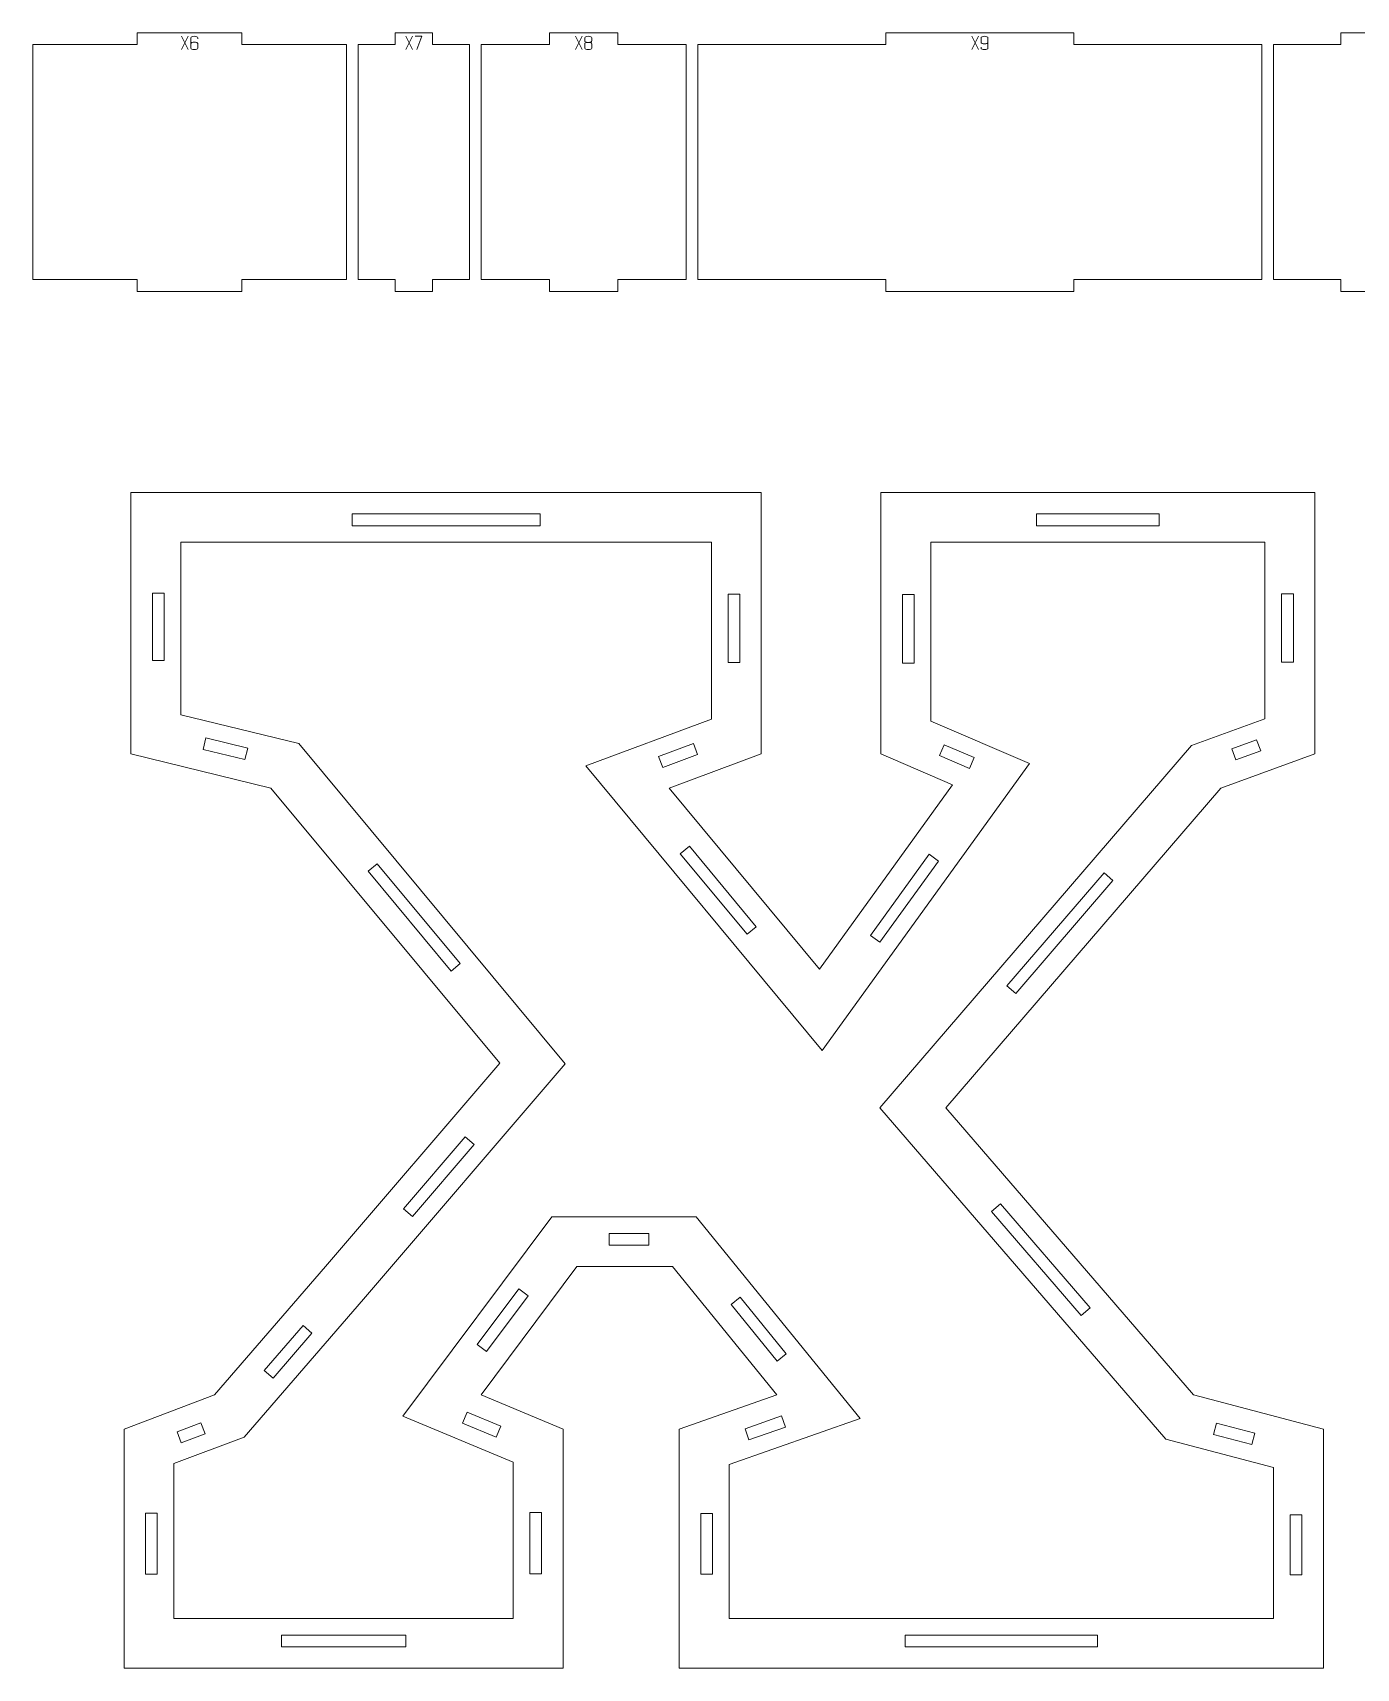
# Model space of a CAD drawing. Header units: centimetres. Extents: x -249 to 275, y -506 to 461.
# Drawn here: x 69.53 to 103.31, y -374.34 to -332.61 of the extents above; entities that cross this region are included whole.
import ezdxf

# ---------------------------------------------------------------- set-up
doc = ezdxf.new("R2010")
doc.units = ezdxf.units.CM
doc.header["$MEASUREMENT"] = 0
doc.layers.add('Capa 1', color=7, linetype='Continuous')

msp = doc.modelspace()

# ---------------------------------------------------------------- linework, layer by layer
at = {"layer": 'Capa 1', "color": 1, "lineweight": 9}
for points, knots in [([(69.53191, -332.90868), (69.53191, -332.90868), (69.53191, -338.90868), (69.53191, -338.90868), (69.53191, -338.90868), (72.20188, -338.90868), (72.20188, -338.90868), (72.20188, -338.90868), (72.20188, -339.20868), (72.20188, -339.20868), (72.20188, -339.20868), (74.87184, -339.20868), (74.87184, -339.20868), (74.87184, -339.20868), (74.87184, -338.90868), (74.87184, -338.90868), (74.87184, -338.90868), (77.5418, -338.90868), (77.5418, -338.90868), (77.5418, -338.90868), (77.5418, -332.90868), (77.5418, -332.90868), (77.5418, -332.90868), (74.87184, -332.90868), (74.87184, -332.90868), (74.87184, -332.90868), (74.87184, -332.60868), (74.87184, -332.60868), (74.87184, -332.60868), (72.20188, -332.60868), (72.20188, -332.60868), (72.20188, -332.60868), (72.20188, -332.90868), (72.20188, -332.90868), (72.20188, -332.90868), (69.53191, -332.90868), (69.53191, -332.90868)], [0, 0, 0, 0, 0.08333333, 0.08333333, 0.08333333, 0.16666667, 0.16666667, 0.16666667, 0.25, 0.25, 0.25, 0.33333333, 0.33333333, 0.33333333, 0.41666667, 0.41666667, 0.41666667, 0.5, 0.5, 0.5, 0.58333333, 0.58333333, 0.58333333, 0.66666667, 0.66666667, 0.66666667, 0.75, 0.75, 0.75, 0.83333333, 0.83333333, 0.83333333, 0.91666667, 0.91666667, 0.91666667, 1, 1, 1, 1]), ([(77.8418, -332.90868), (77.8418, -332.90868), (77.8418, -338.90868), (77.8418, -338.90868), (77.8418, -338.90868), (78.78688, -338.90868), (78.78688, -338.90868), (78.78688, -338.90868), (78.78688, -339.20868), (78.78688, -339.20868), (78.78688, -339.20868), (79.73196, -339.20868), (79.73196, -339.20868), (79.73196, -339.20868), (79.73196, -338.90868), (79.73196, -338.90868), (79.73196, -338.90868), (80.67704, -338.90868), (80.67704, -338.90868), (80.67704, -338.90868), (80.67704, -332.90868), (80.67704, -332.90868), (80.67704, -332.90868), (79.73196, -332.90868), (79.73196, -332.90868), (79.73196, -332.90868), (79.73196, -332.60868), (79.73196, -332.60868), (79.73196, -332.60868), (78.78688, -332.60868), (78.78688, -332.60868), (78.78688, -332.60868), (78.78688, -332.90868), (78.78688, -332.90868), (78.78688, -332.90868), (77.8418, -332.90868), (77.8418, -332.90868)], [0, 0, 0, 0, 0.08333333, 0.08333333, 0.08333333, 0.16666667, 0.16666667, 0.16666667, 0.25, 0.25, 0.25, 0.33333333, 0.33333333, 0.33333333, 0.41666667, 0.41666667, 0.41666667, 0.5, 0.5, 0.5, 0.58333333, 0.58333333, 0.58333333, 0.66666667, 0.66666667, 0.66666667, 0.75, 0.75, 0.75, 0.83333333, 0.83333333, 0.83333333, 0.91666667, 0.91666667, 0.91666667, 1, 1, 1, 1]), ([(80.97704, -332.90868), (80.97704, -332.90868), (80.97704, -338.90868), (80.97704, -338.90868), (80.97704, -338.90868), (82.72117, -338.90868), (82.72117, -338.90868), (82.72117, -338.90868), (82.72117, -339.20868), (82.72117, -339.20868), (82.72117, -339.20868), (84.4653, -339.20868), (84.4653, -339.20868), (84.4653, -339.20868), (84.4653, -338.90868), (84.4653, -338.90868), (84.4653, -338.90868), (86.20942, -338.90868), (86.20942, -338.90868), (86.20942, -338.90868), (86.20942, -332.90868), (86.20942, -332.90868), (86.20942, -332.90868), (84.4653, -332.90868), (84.4653, -332.90868), (84.4653, -332.90868), (84.4653, -332.60868), (84.4653, -332.60868), (84.4653, -332.60868), (82.72117, -332.60868), (82.72117, -332.60868), (82.72117, -332.60868), (82.72117, -332.90868), (82.72117, -332.90868), (82.72117, -332.90868), (80.97704, -332.90868), (80.97704, -332.90868)], [0, 0, 0, 0, 0.08333333, 0.08333333, 0.08333333, 0.16666667, 0.16666667, 0.16666667, 0.25, 0.25, 0.25, 0.33333333, 0.33333333, 0.33333333, 0.41666667, 0.41666667, 0.41666667, 0.5, 0.5, 0.5, 0.58333333, 0.58333333, 0.58333333, 0.66666667, 0.66666667, 0.66666667, 0.75, 0.75, 0.75, 0.83333333, 0.83333333, 0.83333333, 0.91666667, 0.91666667, 0.91666667, 1, 1, 1, 1]), ([(86.50942, -332.90868), (86.50942, -332.90868), (86.50942, -338.90868), (86.50942, -338.90868), (86.50942, -338.90868), (91.3071, -338.90868), (91.3071, -338.90868), (91.3071, -338.90868), (91.3071, -339.20868), (91.3071, -339.20868), (91.3071, -339.20868), (96.10478, -339.20868), (96.10478, -339.20868), (96.10478, -339.20868), (96.10478, -338.90868), (96.10478, -338.90868), (96.10478, -338.90868), (100.90245, -338.90868), (100.90245, -338.90868), (100.90245, -338.90868), (100.90245, -332.90868), (100.90245, -332.90868), (100.90245, -332.90868), (96.10478, -332.90868), (96.10478, -332.90868), (96.10478, -332.90868), (96.10478, -332.60868), (96.10478, -332.60868), (96.10478, -332.60868), (91.3071, -332.60868), (91.3071, -332.60868), (91.3071, -332.60868), (91.3071, -332.90868), (91.3071, -332.90868), (91.3071, -332.90868), (86.50942, -332.90868), (86.50942, -332.90868)], [0, 0, 0, 0, 0.08333333, 0.08333333, 0.08333333, 0.16666667, 0.16666667, 0.16666667, 0.25, 0.25, 0.25, 0.33333333, 0.33333333, 0.33333333, 0.41666667, 0.41666667, 0.41666667, 0.5, 0.5, 0.5, 0.58333333, 0.58333333, 0.58333333, 0.66666667, 0.66666667, 0.66666667, 0.75, 0.75, 0.75, 0.83333333, 0.83333333, 0.83333333, 0.91666667, 0.91666667, 0.91666667, 1, 1, 1, 1]), ([(101.20245, -332.90868), (101.20245, -332.90868), (101.20245, -338.90868), (101.20245, -338.90868), (101.20245, -338.90868), (102.92129, -338.90868), (102.92129, -338.90868), (102.92129, -338.90868), (102.92129, -339.20868), (102.92129, -339.20868), (102.92129, -339.20868), (104.64013, -339.20868), (104.64013, -339.20868), (104.64013, -339.20868), (104.64013, -338.90868), (104.64013, -338.90868), (104.64013, -338.90868), (106.35897, -338.90868), (106.35897, -338.90868), (106.35897, -338.90868), (106.35897, -332.90868), (106.35897, -332.90868), (106.35897, -332.90868), (104.64013, -332.90868), (104.64013, -332.90868), (104.64013, -332.90868), (104.64013, -332.60868), (104.64013, -332.60868), (104.64013, -332.60868), (102.92129, -332.60868), (102.92129, -332.60868), (102.92129, -332.60868), (102.92129, -332.90868), (102.92129, -332.90868), (102.92129, -332.90868), (101.20245, -332.90868), (101.20245, -332.90868)], [0, 0, 0, 0, 0.08333333, 0.08333333, 0.08333333, 0.16666667, 0.16666667, 0.16666667, 0.25, 0.25, 0.25, 0.33333333, 0.33333333, 0.33333333, 0.41666667, 0.41666667, 0.41666667, 0.5, 0.5, 0.5, 0.58333333, 0.58333333, 0.58333333, 0.66666667, 0.66666667, 0.66666667, 0.75, 0.75, 0.75, 0.83333333, 0.83333333, 0.83333333, 0.91666667, 0.91666667, 0.91666667, 1, 1, 1, 1]), ([(99.16002, -367.36022), (99.16002, -367.36022), (102.47397, -368.23232), (102.47397, -368.23232), (102.47397, -368.23232), (102.4731, -374.33696), (102.4731, -374.33696), (102.4731, -374.33696), (86.03505, -374.33696), (86.03505, -374.33696), (86.03505, -374.33696), (86.03505, -368.23232), (86.03505, -368.23232), (86.03505, -368.23232), (88.52051, -367.36022), (88.52051, -367.36022), (88.52051, -367.36022), (85.86063, -364.08988), (85.86063, -364.08988), (85.86063, -364.08988), (83.41877, -364.08988), (83.41877, -364.08988), (83.41877, -364.08988), (80.97692, -367.36022), (80.97692, -367.36022), (80.97692, -367.36022), (83.06994, -368.23232), (83.06994, -368.23232), (83.06994, -368.23232), (83.06994, -374.33696), (83.06994, -374.33696), (83.06994, -374.33696), (71.86356, -374.33696), (71.86356, -374.33696), (71.86356, -374.33696), (71.86356, -368.23232), (71.86356, -368.23232), (71.86356, -368.23232), (74.1746, -367.36022), (74.1746, -367.36022), (74.1746, -367.36022), (77.0089, -364.08988), (77.0089, -364.08988), (77.0089, -364.08988), (81.45657, -358.90094), (81.45657, -358.90094), (81.45657, -358.90094), (75.61355, -351.8806), (75.61355, -351.8806), (75.61355, -351.8806), (72.03798, -351.00851), (72.03798, -351.00851), (72.03798, -351.00851), (72.03798, -344.33701), (72.03798, -344.33701), (72.03798, -344.33701), (88.12807, -344.33701), (88.12807, -344.33701), (88.12807, -344.33701), (88.12807, -351.00851), (88.12807, -351.00851), (88.12807, -351.00851), (85.77342, -351.8806), (85.77342, -351.8806), (85.77342, -351.8806), (89.61062, -356.50269), (89.61062, -356.50269), (89.61062, -356.50269), (93.01178, -351.79339), (93.01178, -351.79339), (93.01178, -351.79339), (91.18039, -351.00851), (91.18039, -351.00851), (91.18039, -351.00851), (91.18039, -344.33701), (91.18039, -344.33701), (91.18039, -344.33701), (102.25595, -344.33701), (102.25595, -344.33701), (102.25595, -344.33701), (102.25595, -351.00851), (102.25595, -351.00851), (102.25595, -351.00851), (99.85769, -351.8806), (99.85769, -351.8806), (99.85769, -351.8806), (92.83736, -360.03466), (92.83736, -360.03466), (92.83736, -360.03466), (99.16002, -367.36022), (99.16002, -367.36022)], [0, 0, 0, 0, 0.03333333, 0.03333333, 0.03333333, 0.06666667, 0.06666667, 0.06666667, 0.1, 0.1, 0.1, 0.13333333, 0.13333333, 0.13333333, 0.16666667, 0.16666667, 0.16666667, 0.2, 0.2, 0.2, 0.23333333, 0.23333333, 0.23333333, 0.26666667, 0.26666667, 0.26666667, 0.3, 0.3, 0.3, 0.33333333, 0.33333333, 0.33333333, 0.36666667, 0.36666667, 0.36666667, 0.4, 0.4, 0.4, 0.43333333, 0.43333333, 0.43333333, 0.46666667, 0.46666667, 0.46666667, 0.5, 0.5, 0.5, 0.53333333, 0.53333333, 0.53333333, 0.56666667, 0.56666667, 0.56666667, 0.6, 0.6, 0.6, 0.63333333, 0.63333333, 0.63333333, 0.66666667, 0.66666667, 0.66666667, 0.7, 0.7, 0.7, 0.73333333, 0.73333333, 0.73333333, 0.76666667, 0.76666667, 0.76666667, 0.8, 0.8, 0.8, 0.83333333, 0.83333333, 0.83333333, 0.86666667, 0.86666667, 0.86666667, 0.9, 0.9, 0.9, 0.93333333, 0.93333333, 0.93333333, 0.96666667, 0.96666667, 0.96666667, 1, 1, 1, 1]), ([(77.68419, -345.18554), (77.68419, -345.18554), (82.48186, -345.18554), (82.48186, -345.18554), (82.48186, -345.18554), (82.48186, -344.88554), (82.48186, -344.88554), (82.48186, -344.88554), (77.68419, -344.88554), (77.68419, -344.88554), (77.68419, -344.88554), (77.68419, -345.18554), (77.68419, -345.18554)], [0, 0, 0, 0, 0.25, 0.25, 0.25, 0.5, 0.5, 0.5, 0.75, 0.75, 0.75, 1, 1, 1, 1]), ([(95.15509, -345.18554), (95.15509, -345.18554), (98.28125, -345.18554), (98.28125, -345.18554), (98.28125, -345.18554), (98.28125, -344.88554), (98.28125, -344.88554), (98.28125, -344.88554), (95.15509, -344.88554), (95.15509, -344.88554), (95.15509, -344.88554), (95.15509, -345.18554), (95.15509, -345.18554)], [0, 0, 0, 0, 0.25, 0.25, 0.25, 0.5, 0.5, 0.5, 0.75, 0.75, 0.75, 1, 1, 1, 1]), ([(100.98316, -350.11701), (100.98316, -350.11701), (100.98316, -345.6098), (100.98316, -345.6098), (100.98316, -345.6098), (92.45318, -345.6098), (92.45318, -345.6098), (92.45318, -345.6098), (92.45318, -350.16924), (92.45318, -350.16924), (92.45318, -350.16924), (94.97442, -351.24977), (94.97442, -351.24977), (94.97442, -351.24977), (89.68063, -358.57964), (89.68063, -358.57964), (89.68063, -358.57964), (83.64639, -351.3111), (83.64639, -351.3111), (83.64639, -351.3111), (86.85528, -350.12263), (86.85528, -350.12263), (86.85528, -350.12263), (86.85528, -345.6098), (86.85528, -345.6098), (86.85528, -345.6098), (73.31077, -345.6098), (73.31077, -345.6098), (73.31077, -345.6098), (73.31077, -350.00885), (73.31077, -350.00885), (73.31077, -350.00885), (76.32316, -350.74358), (76.32316, -350.74358), (76.32316, -350.74358), (83.12258, -358.91302), (83.12258, -358.91302), (83.12258, -358.91302), (77.97073, -364.92347), (77.97073, -364.92347), (77.97073, -364.92347), (74.92542, -368.43729), (74.92542, -368.43729), (74.92542, -368.43729), (73.13635, -369.11242), (73.13635, -369.11242), (73.13635, -369.11242), (73.13635, -373.06417), (73.13635, -373.06417), (73.13635, -373.06417), (81.79715, -373.06417), (81.79715, -373.06417), (81.79715, -373.06417), (81.79715, -369.08084), (81.79715, -369.08084), (81.79715, -369.08084), (78.98015, -367.90708), (78.98015, -367.90708), (78.98015, -367.90708), (82.78067, -362.81709), (82.78067, -362.81709), (82.78067, -362.81709), (86.46605, -362.81709), (86.46605, -362.81709), (86.46605, -362.81709), (90.65038, -367.96176), (90.65038, -367.96176), (90.65038, -367.96176), (87.30784, -369.13459), (87.30784, -369.13459), (87.30784, -369.13459), (87.30784, -373.06417), (87.30784, -373.06417), (87.30784, -373.06417), (101.20049, -373.06417), (101.20049, -373.06417), (101.20049, -373.06417), (101.20104, -369.21346), (101.20104, -369.21346), (101.20104, -369.21346), (98.45438, -368.49065), (98.45438, -368.49065), (98.45438, -368.49065), (91.15694, -360.03569), (91.15694, -360.03569), (91.15694, -360.03569), (99.11015, -350.7981), (99.11015, -350.7981), (99.11015, -350.7981), (100.98316, -350.11701), (100.98316, -350.11701)], [0, 0, 0, 0, 0.03333333, 0.03333333, 0.03333333, 0.06666667, 0.06666667, 0.06666667, 0.1, 0.1, 0.1, 0.13333333, 0.13333333, 0.13333333, 0.16666667, 0.16666667, 0.16666667, 0.2, 0.2, 0.2, 0.23333333, 0.23333333, 0.23333333, 0.26666667, 0.26666667, 0.26666667, 0.3, 0.3, 0.3, 0.33333333, 0.33333333, 0.33333333, 0.36666667, 0.36666667, 0.36666667, 0.4, 0.4, 0.4, 0.43333333, 0.43333333, 0.43333333, 0.46666667, 0.46666667, 0.46666667, 0.5, 0.5, 0.5, 0.53333333, 0.53333333, 0.53333333, 0.56666667, 0.56666667, 0.56666667, 0.6, 0.6, 0.6, 0.63333333, 0.63333333, 0.63333333, 0.66666667, 0.66666667, 0.66666667, 0.7, 0.7, 0.7, 0.73333333, 0.73333333, 0.73333333, 0.76666667, 0.76666667, 0.76666667, 0.8, 0.8, 0.8, 0.83333333, 0.83333333, 0.83333333, 0.86666667, 0.86666667, 0.86666667, 0.9, 0.9, 0.9, 0.93333333, 0.93333333, 0.93333333, 0.96666667, 0.96666667, 0.96666667, 1, 1, 1, 1]), ([(72.88651, -348.62322), (72.88651, -348.62322), (72.88651, -346.90438), (72.88651, -346.90438), (72.88651, -346.90438), (72.58651, -346.90438), (72.58651, -346.90438), (72.58651, -346.90438), (72.58651, -348.62322), (72.58651, -348.62322), (72.58651, -348.62322), (72.88651, -348.62322), (72.88651, -348.62322)], [0, 0, 0, 0, 0.25, 0.25, 0.25, 0.5, 0.5, 0.5, 0.75, 0.75, 0.75, 1, 1, 1, 1]), ([(87.27954, -346.92967), (87.27954, -346.92967), (87.27954, -348.67379), (87.27954, -348.67379), (87.27954, -348.67379), (87.57954, -348.67379), (87.57954, -348.67379), (87.57954, -348.67379), (87.57954, -346.92967), (87.57954, -346.92967), (87.57954, -346.92967), (87.27954, -346.92967), (87.27954, -346.92967)], [0, 0, 0, 0, 0.25, 0.25, 0.25, 0.5, 0.5, 0.5, 0.75, 0.75, 0.75, 1, 1, 1, 1]), ([(92.02892, -348.69451), (92.02892, -348.69451), (92.02892, -346.94002), (92.02892, -346.94002), (92.02892, -346.94002), (91.72892, -346.94002), (91.72892, -346.94002), (91.72892, -346.94002), (91.72892, -348.69451), (91.72892, -348.69451), (91.72892, -348.69451), (92.02892, -348.69451), (92.02892, -348.69451)], [0, 0, 0, 0, 0.25, 0.25, 0.25, 0.5, 0.5, 0.5, 0.75, 0.75, 0.75, 1, 1, 1, 1]), ([(101.40742, -346.92842), (101.40742, -346.92842), (101.40742, -348.6713), (101.40742, -348.6713), (101.40742, -348.6713), (101.70742, -348.6713), (101.70742, -348.6713), (101.70742, -348.6713), (101.70742, -346.92842), (101.70742, -346.92842), (101.70742, -346.92842), (101.40742, -346.92842), (101.40742, -346.92842)], [0, 0, 0, 0, 0.25, 0.25, 0.25, 0.5, 0.5, 0.5, 0.75, 0.75, 0.75, 1, 1, 1, 1]), ([(75.01992, -350.86241), (75.01992, -350.86241), (73.95322, -350.60223), (73.95322, -350.60223), (73.95322, -350.60223), (73.88213, -350.89369), (73.88213, -350.89369), (73.88213, -350.89369), (74.94884, -351.15386), (74.94884, -351.15386), (74.94884, -351.15386), (75.01992, -350.86241), (75.01992, -350.86241)], [0, 0, 0, 0, 0.25, 0.25, 0.25, 0.5, 0.5, 0.5, 0.75, 0.75, 0.75, 1, 1, 1, 1]), ([(86.39329, -350.74616), (86.39329, -350.74616), (85.50704, -351.0744), (85.50704, -351.0744), (85.50704, -351.0744), (85.61123, -351.35572), (85.61123, -351.35572), (85.61123, -351.35572), (86.49748, -351.02748), (86.49748, -351.02748), (86.49748, -351.02748), (86.39329, -350.74616), (86.39329, -350.74616)], [0, 0, 0, 0, 0.25, 0.25, 0.25, 0.5, 0.5, 0.5, 0.75, 0.75, 0.75, 1, 1, 1, 1]), ([(93.55645, -351.10364), (93.55645, -351.10364), (92.79268, -350.77632), (92.79268, -350.77632), (92.79268, -350.77632), (92.67451, -351.05206), (92.67451, -351.05206), (92.67451, -351.05206), (93.43827, -351.37939), (93.43827, -351.37939), (93.43827, -351.37939), (93.55645, -351.10364), (93.55645, -351.10364)], [0, 0, 0, 0, 0.25, 0.25, 0.25, 0.5, 0.5, 0.5, 0.75, 0.75, 0.75, 1, 1, 1, 1]), ([(100.7707, -350.64571), (100.7707, -350.64571), (100.13398, -350.87724), (100.13398, -350.87724), (100.13398, -350.87724), (100.2365, -351.15918), (100.2365, -351.15918), (100.2365, -351.15918), (100.87322, -350.92765), (100.87322, -350.92765), (100.87322, -350.92765), (100.7707, -350.64571), (100.7707, -350.64571)], [0, 0, 0, 0, 0.25, 0.25, 0.25, 0.5, 0.5, 0.5, 0.75, 0.75, 0.75, 1, 1, 1, 1]), ([(86.06085, -353.55523), (86.06085, -353.55523), (87.7663, -355.60952), (87.7663, -355.60952), (87.7663, -355.60952), (87.99712, -355.4179), (87.99712, -355.4179), (87.99712, -355.4179), (86.29167, -353.3636), (86.29167, -353.3636), (86.29167, -353.3636), (86.06085, -353.55523), (86.06085, -353.55523)], [0, 0, 0, 0, 0.25, 0.25, 0.25, 0.5, 0.5, 0.5, 0.75, 0.75, 0.75, 1, 1, 1, 1]), ([(80.44512, -356.35926), (80.44512, -356.35926), (78.32298, -353.80954), (78.32298, -353.80954), (78.32298, -353.80954), (78.0924, -354.00145), (78.0924, -354.00145), (78.0924, -354.00145), (80.21453, -356.55118), (80.21453, -356.55118), (80.21453, -356.55118), (80.44512, -356.35926), (80.44512, -356.35926)], [0, 0, 0, 0, 0.25, 0.25, 0.25, 0.5, 0.5, 0.5, 0.75, 0.75, 0.75, 1, 1, 1, 1]), ([(91.15447, -355.81431), (91.15447, -355.81431), (92.65165, -353.7413), (92.65165, -353.7413), (92.65165, -353.7413), (92.40844, -353.56565), (92.40844, -353.56565), (92.40844, -353.56565), (90.91127, -355.63867), (90.91127, -355.63867), (90.91127, -355.63867), (91.15447, -355.81431), (91.15447, -355.81431)], [0, 0, 0, 0, 0.25, 0.25, 0.25, 0.5, 0.5, 0.5, 0.75, 0.75, 0.75, 1, 1, 1, 1]), ([(96.87645, -354.04278), (96.87645, -354.04278), (94.39356, -356.92663), (94.39356, -356.92663), (94.39356, -356.92663), (94.62091, -357.12237), (94.62091, -357.12237), (94.62091, -357.12237), (97.10379, -354.23852), (97.10379, -354.23852), (97.10379, -354.23852), (96.87645, -354.04278), (96.87645, -354.04278)], [0, 0, 0, 0, 0.25, 0.25, 0.25, 0.5, 0.5, 0.5, 0.75, 0.75, 0.75, 1, 1, 1, 1]), ([(79.225, -362.80826), (79.225, -362.80826), (80.79988, -360.97091), (80.79988, -360.97091), (80.79988, -360.97091), (80.5721, -360.77567), (80.5721, -360.77567), (80.5721, -360.77567), (78.99722, -362.61302), (78.99722, -362.61302), (78.99722, -362.61302), (79.225, -362.80826), (79.225, -362.80826)], [0, 0, 0, 0, 0.25, 0.25, 0.25, 0.5, 0.5, 0.5, 0.75, 0.75, 0.75, 1, 1, 1, 1]), ([(94.00428, -362.68535), (94.00428, -362.68535), (96.29148, -365.33534), (96.29148, -365.33534), (96.29148, -365.33534), (96.51859, -365.13933), (96.51859, -365.13933), (96.51859, -365.13933), (94.23139, -362.48933), (94.23139, -362.48933), (94.23139, -362.48933), (94.00428, -362.68535), (94.00428, -362.68535)], [0, 0, 0, 0, 0.25, 0.25, 0.25, 0.5, 0.5, 0.5, 0.75, 0.75, 0.75, 1, 1, 1, 1]), ([(85.25408, -363.24135), (85.25408, -363.24135), (84.24392, -363.24135), (84.24392, -363.24135), (84.24392, -363.24135), (84.24392, -363.54135), (84.24392, -363.54135), (84.24392, -363.54135), (85.25408, -363.54135), (85.25408, -363.54135), (85.25408, -363.54135), (85.25408, -363.24135), (85.25408, -363.24135)], [0, 0, 0, 0, 0.25, 0.25, 0.25, 0.5, 0.5, 0.5, 0.75, 0.75, 0.75, 1, 1, 1, 1]), ([(81.93551, -364.65813), (81.93551, -364.65813), (80.87766, -366.07491), (80.87766, -366.07491), (80.87766, -366.07491), (81.11804, -366.25439), (81.11804, -366.25439), (81.11804, -366.25439), (82.1759, -364.83761), (82.1759, -364.83761), (82.1759, -364.83761), (81.93551, -364.65813), (81.93551, -364.65813)], [0, 0, 0, 0, 0.25, 0.25, 0.25, 0.5, 0.5, 0.5, 0.75, 0.75, 0.75, 1, 1, 1, 1]), ([(88.76398, -366.3148), (88.76398, -366.3148), (87.58754, -364.86836), (87.58754, -364.86836), (87.58754, -364.86836), (87.3548, -365.05765), (87.3548, -365.05765), (87.3548, -365.05765), (88.53125, -366.5041), (88.53125, -366.5041), (88.53125, -366.5041), (88.76398, -366.3148), (88.76398, -366.3148)], [0, 0, 0, 0, 0.25, 0.25, 0.25, 0.5, 0.5, 0.5, 0.75, 0.75, 0.75, 1, 1, 1, 1]), ([(75.66645, -366.93446), (75.66645, -366.93446), (76.65775, -365.79066), (76.65775, -365.79066), (76.65775, -365.79066), (76.43104, -365.59418), (76.43104, -365.59418), (76.43104, -365.59418), (75.43974, -366.73798), (75.43974, -366.73798), (75.43974, -366.73798), (75.66645, -366.93446), (75.66645, -366.93446)], [0, 0, 0, 0, 0.25, 0.25, 0.25, 0.5, 0.5, 0.5, 0.75, 0.75, 0.75, 1, 1, 1, 1]), ([(80.5043, -368.08253), (80.5043, -368.08253), (81.36285, -368.44027), (81.36285, -368.44027), (81.36285, -368.44027), (81.47824, -368.16334), (81.47824, -368.16334), (81.47824, -368.16334), (80.61968, -367.80561), (80.61968, -367.80561), (80.61968, -367.80561), (80.5043, -368.08253), (80.5043, -368.08253)], [0, 0, 0, 0, 0.25, 0.25, 0.25, 0.5, 0.5, 0.5, 0.75, 0.75, 0.75, 1, 1, 1, 1]), ([(87.81374, -368.50746), (87.81374, -368.50746), (88.7439, -368.18109), (88.7439, -368.18109), (88.7439, -368.18109), (88.64458, -367.89801), (88.64458, -367.89801), (88.64458, -367.89801), (87.71441, -368.22438), (87.71441, -368.22438), (87.71441, -368.22438), (87.81374, -368.50746), (87.81374, -368.50746)], [0, 0, 0, 0, 0.25, 0.25, 0.25, 0.5, 0.5, 0.5, 0.75, 0.75, 0.75, 1, 1, 1, 1]), ([(73.32193, -368.58892), (73.32193, -368.58892), (73.93177, -368.35879), (73.93177, -368.35879), (73.93177, -368.35879), (73.82585, -368.07811), (73.82585, -368.07811), (73.82585, -368.07811), (73.21601, -368.30824), (73.21601, -368.30824), (73.21601, -368.30824), (73.32193, -368.58892), (73.32193, -368.58892)], [0, 0, 0, 0, 0.25, 0.25, 0.25, 0.5, 0.5, 0.5, 0.75, 0.75, 0.75, 1, 1, 1, 1]), ([(99.66818, -368.37137), (99.66818, -368.37137), (100.64676, -368.62889), (100.64676, -368.62889), (100.64676, -368.62889), (100.72311, -368.33877), (100.72311, -368.33877), (100.72311, -368.33877), (99.74453, -368.08124), (99.74453, -368.08124), (99.74453, -368.08124), (99.66818, -368.37137), (99.66818, -368.37137)], [0, 0, 0, 0, 0.25, 0.25, 0.25, 0.5, 0.5, 0.5, 0.75, 0.75, 0.75, 1, 1, 1, 1]), ([(72.71209, -371.93197), (72.71209, -371.93197), (72.71209, -370.37551), (72.71209, -370.37551), (72.71209, -370.37551), (72.41209, -370.37551), (72.41209, -370.37551), (72.41209, -370.37551), (72.41209, -371.93197), (72.41209, -371.93197), (72.41209, -371.93197), (72.71209, -371.93197), (72.71209, -371.93197)], [0, 0, 0, 0, 0.25, 0.25, 0.25, 0.5, 0.5, 0.5, 0.75, 0.75, 0.75, 1, 1, 1, 1]), ([(82.22141, -370.36148), (82.22141, -370.36148), (82.22141, -371.92495), (82.22141, -371.92495), (82.22141, -371.92495), (82.52141, -371.92495), (82.52141, -371.92495), (82.52141, -371.92495), (82.52141, -370.36148), (82.52141, -370.36148), (82.52141, -370.36148), (82.22141, -370.36148), (82.22141, -370.36148)], [0, 0, 0, 0, 0.25, 0.25, 0.25, 0.5, 0.5, 0.5, 0.75, 0.75, 0.75, 1, 1, 1, 1]), ([(86.88358, -371.9369), (86.88358, -371.9369), (86.88358, -370.38537), (86.88358, -370.38537), (86.88358, -370.38537), (86.58358, -370.38537), (86.58358, -370.38537), (86.58358, -370.38537), (86.58358, -371.9369), (86.58358, -371.9369), (86.58358, -371.9369), (86.88358, -371.9369), (86.88358, -371.9369)], [0, 0, 0, 0, 0.25, 0.25, 0.25, 0.5, 0.5, 0.5, 0.75, 0.75, 0.75, 1, 1, 1, 1]), ([(101.62513, -370.42042), (101.62513, -370.42042), (101.62491, -371.95443), (101.62491, -371.95443), (101.62491, -371.95443), (101.92491, -371.95447), (101.92491, -371.95447), (101.92491, -371.95447), (101.92513, -370.42047), (101.92513, -370.42047), (101.92513, -370.42047), (101.62513, -370.42042), (101.62513, -370.42042)], [0, 0, 0, 0, 0.25, 0.25, 0.25, 0.5, 0.5, 0.5, 0.75, 0.75, 0.75, 1, 1, 1, 1]), ([(79.05164, -373.48843), (79.05164, -373.48843), (75.88186, -373.48843), (75.88186, -373.48843), (75.88186, -373.48843), (75.88186, -373.78843), (75.88186, -373.78843), (75.88186, -373.78843), (79.05164, -373.78843), (79.05164, -373.78843), (79.05164, -373.78843), (79.05164, -373.48843), (79.05164, -373.48843)], [0, 0, 0, 0, 0.25, 0.25, 0.25, 0.5, 0.5, 0.5, 0.75, 0.75, 0.75, 1, 1, 1, 1]), ([(96.71099, -373.48843), (96.71099, -373.48843), (91.79728, -373.48843), (91.79728, -373.48843), (91.79728, -373.48843), (91.79728, -373.78843), (91.79728, -373.78843), (91.79728, -373.78843), (96.71099, -373.78843), (96.71099, -373.78843), (96.71099, -373.78843), (96.71099, -373.48843), (96.71099, -373.48843)], [0, 0, 0, 0, 0.25, 0.25, 0.25, 0.5, 0.5, 0.5, 0.75, 0.75, 0.75, 1, 1, 1, 1])]:
    msp.add_open_spline(points, degree=3, knots=knots, dxfattribs=at)
at = {"layer": 'Capa 1', "color": 114, "lineweight": 9}
for points, knots in [([(73.41486, -332.87009), (73.41486, -332.87009), (73.50031, -333.04048), (73.50031, -333.04048), (73.50031, -333.04048), (73.41486, -332.87009), (73.41486, -332.87009), (73.41486, -332.87009), (73.32942, -333.04048), (73.32942, -333.04048), (73.32942, -333.04048), (73.41486, -332.87009), (73.41486, -332.87009), (73.41486, -332.87009), (73.32942, -332.6997), (73.32942, -332.6997), (73.32942, -332.6997), (73.41486, -332.87009), (73.41486, -332.87009), (73.41486, -332.87009), (73.50031, -332.6997), (73.50031, -332.6997), (73.50031, -332.6997), (73.41486, -332.87009), (73.41486, -332.87009)], [0, 0, 0, 0, 0.125, 0.125, 0.125, 0.25, 0.25, 0.25, 0.375, 0.375, 0.375, 0.5, 0.5, 0.5, 0.625, 0.625, 0.625, 0.75, 0.75, 0.75, 0.875, 0.875, 0.875, 1, 1, 1, 1]), ([(73.65539, -333.04048), (73.63004, -333.04048), (73.60888, -333.03678), (73.59193, -333.02937), (73.57497, -333.02196), (73.56649, -333.01299), (73.56649, -333.00245), (73.56649, -333.00245), (73.56649, -332.88737), (73.56649, -332.88737), (73.56649, -332.88737), (73.56649, -332.73773), (73.56649, -332.73773), (73.56649, -332.72719), (73.57497, -332.71822), (73.59193, -332.71081), (73.60888, -332.7034), (73.63004, -332.6997), (73.65539, -332.6997), (73.68074, -332.6997), (73.7019, -332.7034), (73.71886, -332.71081), (73.73581, -332.71822), (73.74429, -332.72719), (73.74429, -332.73773), (73.74429, -332.73773), (73.74429, -332.76538), (73.74429, -332.76538), (73.74429, -332.76538), (73.74429, -332.73773), (73.74429, -332.73773), (73.74429, -332.72719), (73.73581, -332.71822), (73.71886, -332.71081), (73.7019, -332.7034), (73.68074, -332.6997), (73.65539, -332.6997), (73.63004, -332.6997), (73.60888, -332.7034), (73.59193, -332.71081), (73.57497, -332.71822), (73.56649, -332.72719), (73.56649, -332.73773), (73.56649, -332.73773), (73.56649, -332.88737), (73.56649, -332.88737), (73.56649, -332.8775), (73.57678, -332.86869), (73.59736, -332.86095), (73.61794, -332.85321), (73.63728, -332.84934), (73.65539, -332.84934), (73.68074, -332.84934), (73.7019, -332.85305), (73.71886, -332.86046), (73.73581, -332.86787), (73.74429, -332.87684), (73.74429, -332.88737), (73.74429, -332.88737), (73.74429, -333.00245), (73.74429, -333.00245), (73.74429, -333.01299), (73.73581, -333.02196), (73.71886, -333.02937), (73.7019, -333.03678), (73.68074, -333.04048), (73.65539, -333.04048)], [0, 0, 0, 0, 0.04545455, 0.04545455, 0.04545455, 0.09090909, 0.09090909, 0.09090909, 0.13636364, 0.13636364, 0.13636364, 0.18181818, 0.18181818, 0.18181818, 0.22727273, 0.22727273, 0.22727273, 0.27272727, 0.27272727, 0.27272727, 0.31818182, 0.31818182, 0.31818182, 0.36363636, 0.36363636, 0.36363636, 0.40909091, 0.40909091, 0.40909091, 0.45454545, 0.45454545, 0.45454545, 0.5, 0.5, 0.5, 0.54545455, 0.54545455, 0.54545455, 0.59090909, 0.59090909, 0.59090909, 0.63636364, 0.63636364, 0.63636364, 0.68181818, 0.68181818, 0.68181818, 0.72727273, 0.72727273, 0.72727273, 0.77272727, 0.77272727, 0.77272727, 0.81818182, 0.81818182, 0.81818182, 0.86363636, 0.86363636, 0.86363636, 0.90909091, 0.90909091, 0.90909091, 0.95454545, 0.95454545, 0.95454545, 1, 1, 1, 1]), ([(73.56649, -333.00245), (73.56649, -333.01299), (73.57497, -333.02196), (73.59193, -333.02937), (73.60888, -333.03678), (73.63004, -333.04048), (73.65539, -333.04048), (73.68074, -333.04048), (73.7019, -333.03678), (73.71886, -333.02937), (73.73581, -333.02196), (73.74429, -333.01299), (73.74429, -333.00245), (73.74429, -333.00245), (73.74429, -332.88737), (73.74429, -332.88737), (73.74429, -332.87684), (73.73581, -332.86787), (73.71886, -332.86046), (73.7019, -332.85305), (73.68074, -332.84934), (73.65539, -332.84934), (73.63728, -332.84934), (73.61794, -332.85321), (73.59736, -332.86095), (73.57678, -332.86869), (73.56649, -332.8775), (73.56649, -332.88737), (73.56649, -332.88737), (73.56649, -333.00245), (73.56649, -333.00245)], [0, 0, 0, 0, 0.1, 0.1, 0.1, 0.2, 0.2, 0.2, 0.3, 0.3, 0.3, 0.4, 0.4, 0.4, 0.5, 0.5, 0.5, 0.6, 0.6, 0.6, 0.7, 0.7, 0.7, 0.8, 0.8, 0.8, 0.9, 0.9, 0.9, 1, 1, 1, 1]), ([(79.14039, -332.87009), (79.14039, -332.87009), (79.22584, -333.04048), (79.22584, -333.04048), (79.22584, -333.04048), (79.14039, -332.87009), (79.14039, -332.87009), (79.14039, -332.87009), (79.05495, -333.04048), (79.05495, -333.04048), (79.05495, -333.04048), (79.14039, -332.87009), (79.14039, -332.87009), (79.14039, -332.87009), (79.05495, -332.6997), (79.05495, -332.6997), (79.05495, -332.6997), (79.14039, -332.87009), (79.14039, -332.87009), (79.14039, -332.87009), (79.22584, -332.6997), (79.22584, -332.6997), (79.22584, -332.6997), (79.14039, -332.87009), (79.14039, -332.87009)], [0, 0, 0, 0, 0.125, 0.125, 0.125, 0.25, 0.25, 0.25, 0.375, 0.375, 0.375, 0.5, 0.5, 0.5, 0.625, 0.625, 0.625, 0.75, 0.75, 0.75, 0.875, 0.875, 0.875, 1, 1, 1, 1]), ([(79.33351, -333.04048), (79.33351, -333.04048), (79.46389, -332.6997), (79.46389, -332.6997), (79.46389, -332.6997), (79.29202, -332.6997), (79.29202, -332.6997), (79.29202, -332.6997), (79.46389, -332.6997), (79.46389, -332.6997), (79.46389, -332.6997), (79.33351, -333.04048), (79.33351, -333.04048)], [0, 0, 0, 0, 0.25, 0.25, 0.25, 0.5, 0.5, 0.5, 0.75, 0.75, 0.75, 1, 1, 1, 1]), ([(83.47124, -332.87009), (83.47124, -332.87009), (83.55669, -333.04048), (83.55669, -333.04048), (83.55669, -333.04048), (83.47124, -332.87009), (83.47124, -332.87009), (83.47124, -332.87009), (83.3858, -333.04048), (83.3858, -333.04048), (83.3858, -333.04048), (83.47124, -332.87009), (83.47124, -332.87009), (83.47124, -332.87009), (83.3858, -332.6997), (83.3858, -332.6997), (83.3858, -332.6997), (83.47124, -332.87009), (83.47124, -332.87009), (83.47124, -332.87009), (83.55669, -332.6997), (83.55669, -332.6997), (83.55669, -332.6997), (83.47124, -332.87009), (83.47124, -332.87009)], [0, 0, 0, 0, 0.125, 0.125, 0.125, 0.25, 0.25, 0.25, 0.375, 0.375, 0.375, 0.5, 0.5, 0.5, 0.625, 0.625, 0.625, 0.75, 0.75, 0.75, 0.875, 0.875, 0.875, 1, 1, 1, 1]), ([(83.62287, -332.81774), (83.62287, -332.8263), (83.62896, -332.83403), (83.64114, -332.84095), (83.65333, -332.84786), (83.67687, -332.85247), (83.71177, -332.85478), (83.74667, -332.85247), (83.77021, -332.84786), (83.7824, -332.84095), (83.79458, -332.83403), (83.80067, -332.8263), (83.80067, -332.81774), (83.80067, -332.81774), (83.80067, -332.73773), (83.80067, -332.73773), (83.80067, -332.72719), (83.79219, -332.71822), (83.77524, -332.71081), (83.75828, -332.7034), (83.73712, -332.6997), (83.71177, -332.6997), (83.68642, -332.6997), (83.66526, -332.7034), (83.64831, -332.71081), (83.63135, -332.71822), (83.62287, -332.72719), (83.62287, -332.73773), (83.62287, -332.73773), (83.62287, -332.81774), (83.62287, -332.81774)], [0, 0, 0, 0, 0.1, 0.1, 0.1, 0.2, 0.2, 0.2, 0.3, 0.3, 0.3, 0.4, 0.4, 0.4, 0.5, 0.5, 0.5, 0.6, 0.6, 0.6, 0.7, 0.7, 0.7, 0.8, 0.8, 0.8, 0.9, 0.9, 0.9, 1, 1, 1, 1]), ([(83.71177, -333.04048), (83.68642, -333.04048), (83.66526, -333.03678), (83.64831, -333.02937), (83.63135, -333.02196), (83.62287, -333.01299), (83.62287, -333.00245), (83.62287, -333.00245), (83.62287, -332.89133), (83.62287, -332.89133), (83.62287, -332.88244), (83.62896, -332.8747), (83.64114, -332.86811), (83.65333, -332.86153), (83.67687, -332.85708), (83.71177, -332.85478), (83.67687, -332.85247), (83.65333, -332.84786), (83.64114, -332.84095), (83.62896, -332.83403), (83.62287, -332.8263), (83.62287, -332.81774), (83.62287, -332.81774), (83.62287, -332.73773), (83.62287, -332.73773), (83.62287, -332.72719), (83.63135, -332.71822), (83.64831, -332.71081), (83.66526, -332.7034), (83.68642, -332.6997), (83.71177, -332.6997), (83.73712, -332.6997), (83.75828, -332.7034), (83.77524, -332.71081), (83.79219, -332.71822), (83.80067, -332.72719), (83.80067, -332.73773), (83.80067, -332.73773), (83.80067, -332.81774), (83.80067, -332.81774), (83.80067, -332.8263), (83.79458, -332.83403), (83.7824, -332.84095), (83.77021, -332.84786), (83.74667, -332.85247), (83.71177, -332.85478), (83.74667, -332.85708), (83.77021, -332.86153), (83.7824, -332.86811), (83.79458, -332.8747), (83.80067, -332.88244), (83.80067, -332.89133), (83.80067, -332.89133), (83.80067, -333.00245), (83.80067, -333.00245), (83.80067, -333.01299), (83.79219, -333.02196), (83.77524, -333.02937), (83.75828, -333.03678), (83.73712, -333.04048), (83.71177, -333.04048)], [0, 0, 0, 0, 0.05, 0.05, 0.05, 0.1, 0.1, 0.1, 0.15, 0.15, 0.15, 0.2, 0.2, 0.2, 0.25, 0.25, 0.25, 0.3, 0.3, 0.3, 0.35, 0.35, 0.35, 0.4, 0.4, 0.4, 0.45, 0.45, 0.45, 0.5, 0.5, 0.5, 0.55, 0.55, 0.55, 0.6, 0.6, 0.6, 0.65, 0.65, 0.65, 0.7, 0.7, 0.7, 0.75, 0.75, 0.75, 0.8, 0.8, 0.8, 0.85, 0.85, 0.85, 0.9, 0.9, 0.9, 0.95, 0.95, 0.95, 1, 1, 1, 1]), ([(83.62287, -333.00245), (83.62287, -333.01299), (83.63135, -333.02196), (83.64831, -333.02937), (83.66526, -333.03678), (83.68642, -333.04048), (83.71177, -333.04048), (83.73712, -333.04048), (83.75828, -333.03678), (83.77524, -333.02937), (83.79219, -333.02196), (83.80067, -333.01299), (83.80067, -333.00245), (83.80067, -333.00245), (83.80067, -332.89133), (83.80067, -332.89133), (83.80067, -332.88244), (83.79458, -332.8747), (83.7824, -332.86811), (83.77021, -332.86153), (83.74667, -332.85708), (83.71177, -332.85478), (83.67687, -332.85708), (83.65333, -332.86153), (83.64114, -332.86811), (83.62896, -332.8747), (83.62287, -332.88244), (83.62287, -332.89133), (83.62287, -332.89133), (83.62287, -333.00245), (83.62287, -333.00245)], [0, 0, 0, 0, 0.1, 0.1, 0.1, 0.2, 0.2, 0.2, 0.3, 0.3, 0.3, 0.4, 0.4, 0.4, 0.5, 0.5, 0.5, 0.6, 0.6, 0.6, 0.7, 0.7, 0.7, 0.8, 0.8, 0.8, 0.9, 0.9, 0.9, 1, 1, 1, 1]), ([(93.58394, -332.87009), (93.58394, -332.87009), (93.66939, -333.04048), (93.66939, -333.04048), (93.66939, -333.04048), (93.58394, -332.87009), (93.58394, -332.87009), (93.58394, -332.87009), (93.4985, -333.04048), (93.4985, -333.04048), (93.4985, -333.04048), (93.58394, -332.87009), (93.58394, -332.87009), (93.58394, -332.87009), (93.4985, -332.6997), (93.4985, -332.6997), (93.4985, -332.6997), (93.58394, -332.87009), (93.58394, -332.87009), (93.58394, -332.87009), (93.66939, -332.6997), (93.66939, -332.6997), (93.66939, -332.6997), (93.58394, -332.87009), (93.58394, -332.87009)], [0, 0, 0, 0, 0.125, 0.125, 0.125, 0.25, 0.25, 0.25, 0.375, 0.375, 0.375, 0.5, 0.5, 0.5, 0.625, 0.625, 0.625, 0.75, 0.75, 0.75, 0.875, 0.875, 0.875, 1, 1, 1, 1]), ([(93.73557, -332.8533), (93.73557, -332.86383), (93.74405, -332.8728), (93.76101, -332.88021), (93.77796, -332.88762), (93.79912, -332.89133), (93.82447, -332.89133), (93.84949, -332.89198), (93.87057, -332.88894), (93.88769, -332.88219), (93.90481, -332.87544), (93.91337, -332.86581), (93.91337, -332.8533), (93.91337, -332.8533), (93.91337, -332.73773), (93.91337, -332.73773), (93.91337, -332.72719), (93.90489, -332.71822), (93.88794, -332.71081), (93.87098, -332.7034), (93.84982, -332.6997), (93.82447, -332.6997), (93.79912, -332.6997), (93.77796, -332.7034), (93.76101, -332.71081), (93.74405, -332.71822), (93.73557, -332.72719), (93.73557, -332.73773), (93.73557, -332.73773), (93.73557, -332.8533), (93.73557, -332.8533)], [0, 0, 0, 0, 0.1, 0.1, 0.1, 0.2, 0.2, 0.2, 0.3, 0.3, 0.3, 0.4, 0.4, 0.4, 0.5, 0.5, 0.5, 0.6, 0.6, 0.6, 0.7, 0.7, 0.7, 0.8, 0.8, 0.8, 0.9, 0.9, 0.9, 1, 1, 1, 1]), ([(93.82447, -333.04048), (93.79912, -333.04048), (93.77796, -333.03678), (93.76101, -333.02937), (93.74405, -333.02196), (93.73557, -333.01299), (93.73557, -333.00245), (93.73557, -333.00245), (93.73557, -332.97529), (93.73557, -332.97529), (93.73557, -332.97529), (93.73557, -333.00245), (93.73557, -333.00245), (93.73557, -333.01299), (93.74405, -333.02196), (93.76101, -333.02937), (93.77796, -333.03678), (93.79912, -333.04048), (93.82447, -333.04048), (93.84982, -333.04048), (93.87098, -333.03678), (93.88794, -333.02937), (93.90489, -333.02196), (93.91337, -333.01299), (93.91337, -333.00245), (93.91337, -333.00245), (93.91337, -332.8533), (93.91337, -332.8533), (93.91337, -332.86581), (93.90481, -332.87544), (93.88769, -332.88219), (93.87057, -332.88894), (93.84949, -332.89198), (93.82447, -332.89133), (93.79912, -332.89133), (93.77796, -332.88762), (93.76101, -332.88021), (93.74405, -332.8728), (93.73557, -332.86383), (93.73557, -332.8533), (93.73557, -332.8533), (93.73557, -332.73773), (93.73557, -332.73773), (93.73557, -332.72719), (93.74405, -332.71822), (93.76101, -332.71081), (93.77796, -332.7034), (93.79912, -332.6997), (93.82447, -332.6997), (93.84982, -332.6997), (93.87098, -332.7034), (93.88794, -332.71081), (93.90489, -332.71822), (93.91337, -332.72719), (93.91337, -332.73773), (93.91337, -332.73773), (93.91337, -332.8533), (93.91337, -332.8533), (93.91337, -332.8533), (93.91337, -333.00245), (93.91337, -333.00245), (93.91337, -333.01299), (93.90489, -333.02196), (93.88794, -333.02937), (93.87098, -333.03678), (93.84982, -333.04048), (93.82447, -333.04048)], [0, 0, 0, 0, 0.04545455, 0.04545455, 0.04545455, 0.09090909, 0.09090909, 0.09090909, 0.13636364, 0.13636364, 0.13636364, 0.18181818, 0.18181818, 0.18181818, 0.22727273, 0.22727273, 0.22727273, 0.27272727, 0.27272727, 0.27272727, 0.31818182, 0.31818182, 0.31818182, 0.36363636, 0.36363636, 0.36363636, 0.40909091, 0.40909091, 0.40909091, 0.45454545, 0.45454545, 0.45454545, 0.5, 0.5, 0.5, 0.54545455, 0.54545455, 0.54545455, 0.59090909, 0.59090909, 0.59090909, 0.63636364, 0.63636364, 0.63636364, 0.68181818, 0.68181818, 0.68181818, 0.72727273, 0.72727273, 0.72727273, 0.77272727, 0.77272727, 0.77272727, 0.81818182, 0.81818182, 0.81818182, 0.86363636, 0.86363636, 0.86363636, 0.90909091, 0.90909091, 0.90909091, 0.95454545, 0.95454545, 0.95454545, 1, 1, 1, 1])]:
    msp.add_open_spline(points, degree=3, knots=knots, dxfattribs=at)

doc.saveas('drawing.dxf')
